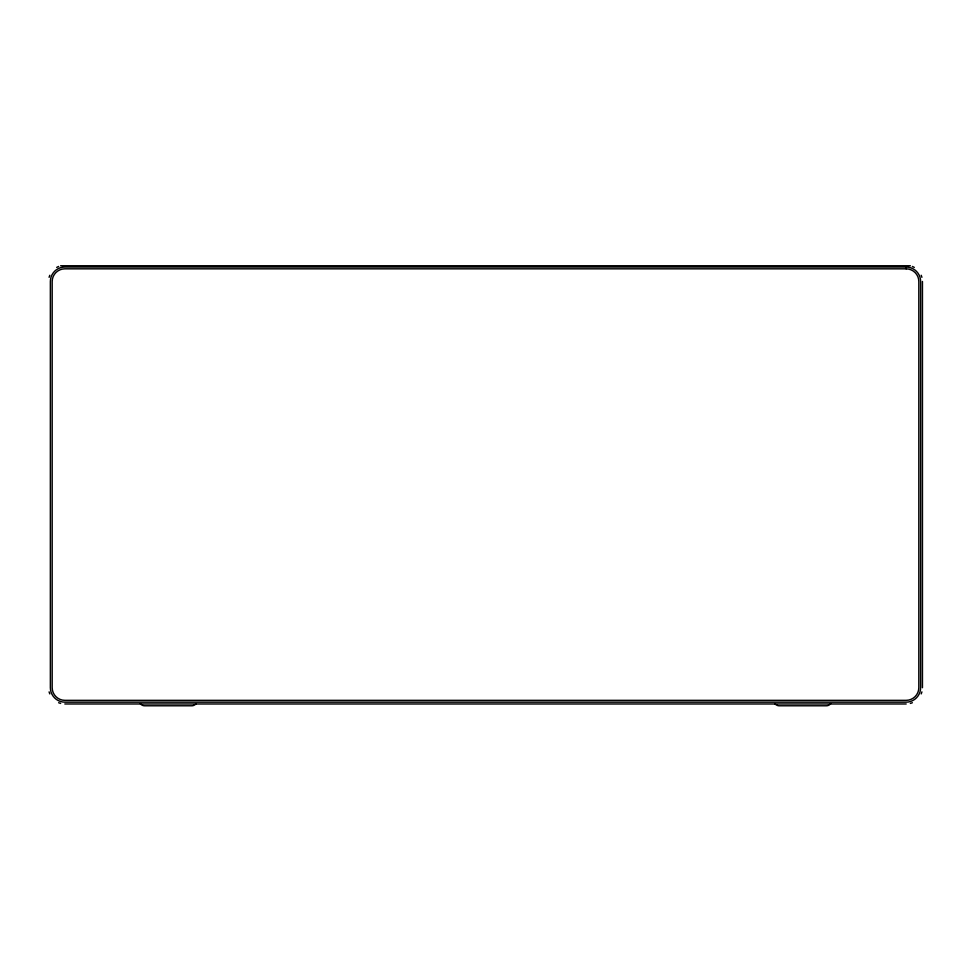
<?xml version="1.0" encoding="UTF-8"?>
<svg xmlns="http://www.w3.org/2000/svg" width="971" height="971" viewBox="0 0 971 971"><rect width="100%" height="100%" fill="white"/><g stroke="black" fill="none" stroke-linecap="round" stroke-linejoin="round"><path stroke-width="1.46" d="M49.096 277.305L49.788 275.279M921.212 693.901L921.904 691.886M56.706 267.389L58.624 266.455M910.361 703.429L912.376 702.737M60.639 265.763L910.361 265.763M64.814 703.975L906.186 703.975M58.624 702.737L60.639 703.429M912.376 266.455L914.294 267.389M921.212 275.279L921.904 277.305M49.096 691.886L49.788 693.901M922.45 281.469L922.45 687.711M140.322 703.659A5.438 5.438 0 0 0 144.643 705.783L191.785 705.783A5.438 5.438 0 0 0 196.093 703.659M774.907 703.659A5.438 5.438 0 0 0 779.215 705.783L826.357 705.783A5.438 5.438 0 0 0 830.678 703.659M906.137 267.025L64.863 267.025A14.504 14.504 0 0 0 50.358 281.529L50.358 687.662A14.504 14.504 0 0 0 64.863 702.167L906.137 702.167A14.504 14.504 0 0 0 920.642 687.662L920.642 281.529A14.504 14.504 0 0 0 906.137 267.025M906.137 268.833L64.863 268.833A12.696 12.696 0 0 0 52.179 281.517L52.179 687.662A12.696 12.696 0 0 0 64.863 700.346L906.137 700.346A12.696 12.696 0 0 0 918.821 687.662L918.821 281.529A12.696 12.696 0 0 0 906.137 268.833"/></g></svg>
